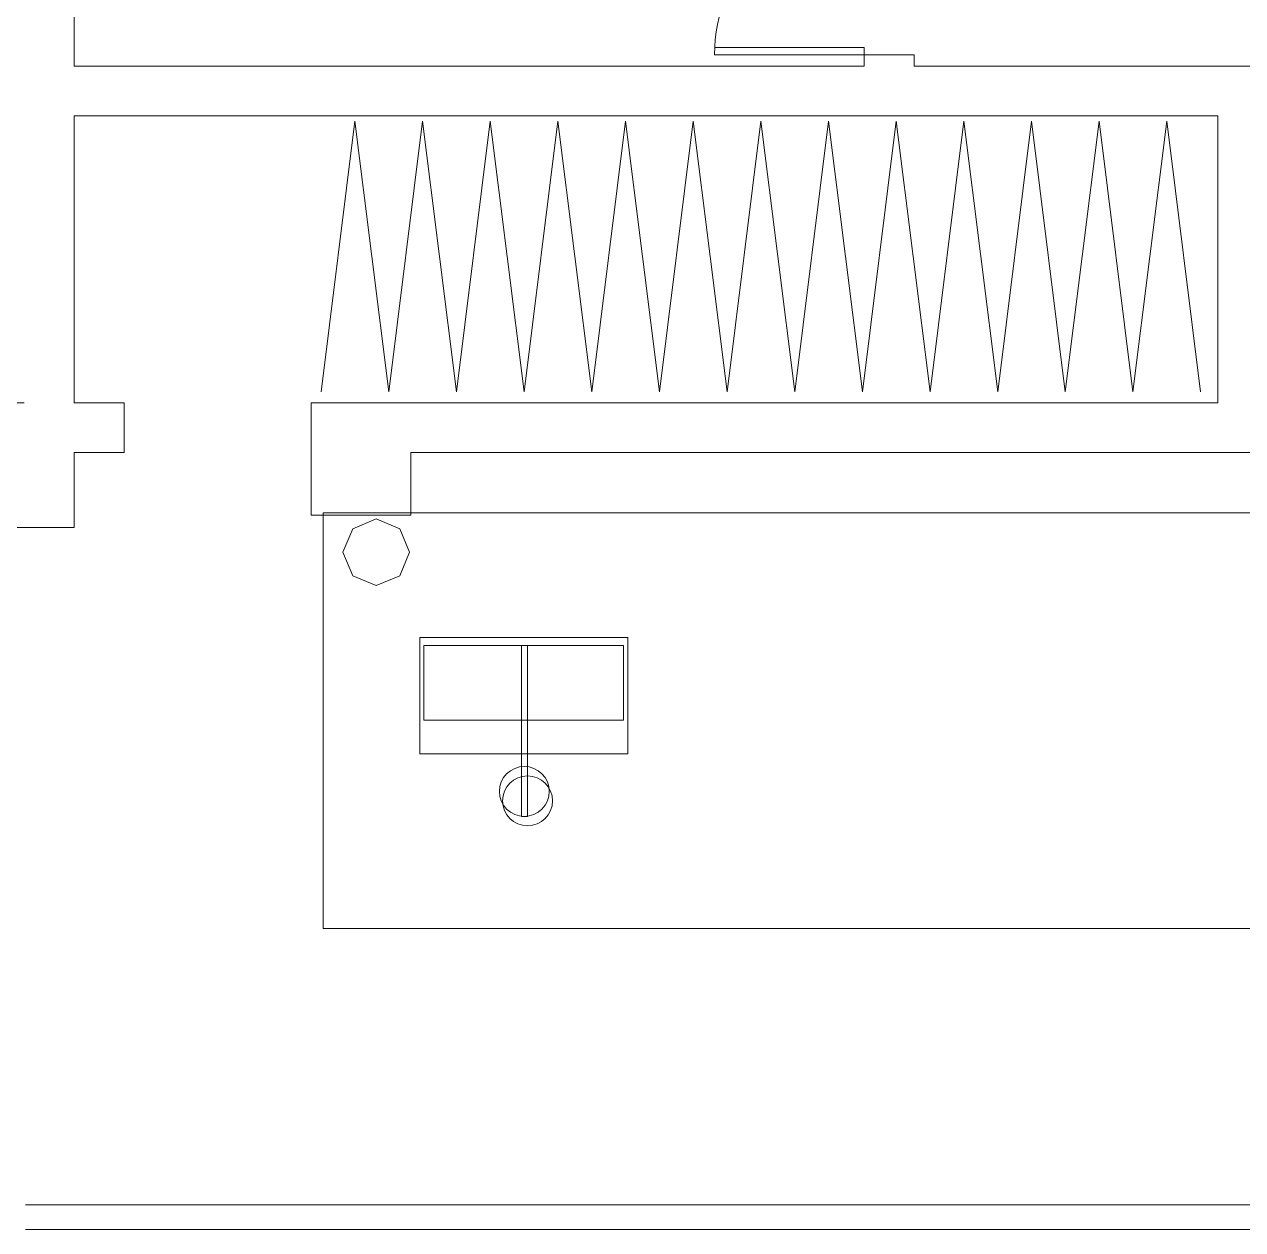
# Model space of a CAD drawing. Header units: inches. Extents: x -10671 to 1761, y -674 to 7170.
# Drawn here: x -2535.2 to -2242.2, y 2354.4 to 2644.3 of the extents above; entities that cross this region are included whole.
import ezdxf

# ---------------------------------------------------------------- set-up
doc = ezdxf.new("R2010")
doc.units = ezdxf.units.IN
doc.header["$LTSCALE"] = 19.2
doc.header["$MEASUREMENT"] = 0
for name, color, linetype, lineweight in [('DWG-0', 7, 'Continuous', 18), ('Venue-Ceiling-Lights', 7, 'Continuous', 5), ('Venue-Ceiling-Lights Circuits', 7, 'Continuous', 5), ('Venue-Walls and Doors', 7, 'Continuous', 5)]:
    doc.layers.add(name, color=color, linetype=linetype, lineweight=lineweight)
for name, color, linetype, lineweight, true_color in [('PDF', 6, 'Continuous', 5, 0xff00ff), ('Venue-Ceiling-Obstructions', 7, 'Continuous', 5, 0xdd0000), ('Venue-Rigging Steel-High', 7, 'Continuous', 5, 0x800000)]:
    doc.layers.add(name, color=color, linetype=linetype, lineweight=lineweight, true_color=true_color)

# ---------------------------------------------------------------- blocks, each defined once
blk = doc.blocks.new('A-xp01$0$AD03A')
at = {"layer": 'DWG-0'}
for p, q in [((0, 1), (0, 0)), ((0.0486, 0), (0.0486, 0.9988)), ((0, 0), (0.0486, 0))]:
    blk.add_line(p, q, dxfattribs=at)
blk.add_arc((0, 0), 1, 0, 90, dxfattribs=at)
blk = doc.blocks.new('Group-1955-1')
at = {"layer": 'PDF'}
for points, invisible_edges in [([(-2421, 2459.8, 10), (-2418.33, 2464.79, 10), (-2415, 2465.8, 10), (-2421, 2459.8, 10)], 15), ([(-2410.01, 2456.47, 10), (-2421, 2459.8, 10), (-2415, 2465.8, 10), (-2410.01, 2456.47, 10)], 15), ([(-2415, 2465.8), (-2418.33, 2464.79), (-2421, 2459.8), (-2415, 2465.8)], 15), ([(-2410.01, 2456.47), (-2415, 2465.8), (-2421, 2459.8), (-2410.01, 2456.47)], 15), ([(-2421, 2459.8, 10), (-2420.54, 2462.1, 10), (-2418.33, 2464.79, 10), (-2421, 2459.8, 10)], 15), ([(-2418.33, 2464.79), (-2420.54, 2462.1), (-2421, 2459.8), (-2418.33, 2464.79)], 15), ([(-2420.54, 2462.1, 10), (-2419.98, 2463.14, 10), (-2418.33, 2464.79, 10), (-2420.54, 2462.1, 10)], 14), ([(-2418.33, 2464.79), (-2419.98, 2463.14), (-2420.54, 2462.1), (-2418.33, 2464.79)], 13), ([(-2419.98, 2463.14, 10), (-2419.24, 2464.05, 10), (-2418.33, 2464.79, 10), (-2419.98, 2463.14, 10)], 12), ([(-2418.33, 2464.79), (-2419.24, 2464.05), (-2419.98, 2463.14), (-2418.33, 2464.79)], 12), ([(-2418.33, 2464.79, 10), (-2416.17, 2465.69, 10), (-2415, 2465.8, 10), (-2418.33, 2464.79, 10)], 13), ([(-2415, 2465.8), (-2416.17, 2465.69), (-2418.33, 2464.79), (-2415, 2465.8)], 14), ([(-2418.33, 2464.79, 10), (-2417.29, 2465.35, 10), (-2416.17, 2465.69, 10), (-2418.33, 2464.79, 10)], 12), ([(-2416.17, 2465.69), (-2417.29, 2465.35), (-2418.33, 2464.79), (-2416.17, 2465.69)], 12), ([(-2415, 2465.8, 10), (-2413.83, 2465.69, 10), (-2412.7, 2465.35, 10), (-2415, 2465.8, 10)], 12), ([(-2415, 2465.8, 10), (-2412.7, 2465.35, 10), (-2410.01, 2463.14, 10), (-2415, 2465.8, 10)], 15), ([(-2415, 2465.8, 10), (-2410.01, 2463.14, 10), (-2410.01, 2456.47, 10), (-2415, 2465.8, 10)], 15), ([(-2412.7, 2465.35), (-2413.83, 2465.69), (-2415, 2465.8), (-2412.7, 2465.35)], 12), ([(-2410.01, 2463.14), (-2412.7, 2465.35), (-2415, 2465.8), (-2410.01, 2463.14)], 15), ([(-2410.01, 2456.47), (-2410.01, 2463.14), (-2415, 2465.8), (-2410.01, 2456.47)], 15), ([(-2412.7, 2465.35, 10), (-2411.66, 2464.79, 10), (-2410.01, 2463.14, 10), (-2412.7, 2465.35, 10)], 14), ([(-2410.01, 2463.14), (-2411.66, 2464.79), (-2412.7, 2465.35), (-2410.01, 2463.14)], 13), ([(-2411.66, 2464.79, 10), (-2410.75, 2464.05, 10), (-2410.01, 2463.14, 10), (-2411.66, 2464.79, 10)], 12), ([(-2410.01, 2463.14), (-2410.75, 2464.05), (-2411.66, 2464.79), (-2410.01, 2463.14)], 12), ([(-2421, 2459.8, 10), (-2420.88, 2460.97, 10), (-2420.54, 2462.1, 10), (-2421, 2459.8, 10)], 12), ([(-2420.54, 2462.1), (-2420.88, 2460.97), (-2421, 2459.8), (-2420.54, 2462.1)], 12), ([(-2410.01, 2463.14, 10), (-2409.45, 2462.1, 10), (-2409, 2459.8, 10), (-2410.01, 2463.14, 10)], 14), ([(-2410.01, 2463.14, 10), (-2409, 2459.8, 10), (-2410.01, 2456.47, 10), (-2410.01, 2463.14, 10)], 15), ([(-2409, 2459.8), (-2409.45, 2462.1), (-2410.01, 2463.14), (-2409, 2459.8)], 13), ([(-2410.01, 2456.47), (-2409, 2459.8), (-2410.01, 2463.14), (-2410.01, 2456.47)], 15), ([(-2409.45, 2462.1, 10), (-2409.11, 2460.97, 10), (-2409, 2459.8, 10), (-2409.45, 2462.1, 10)], 12), ([(-2409, 2459.8), (-2409.11, 2460.97), (-2409.45, 2462.1), (-2409, 2459.8)], 12), ([(-2419.98, 2456.47, 10), (-2420.88, 2458.63, 10), (-2421, 2459.8, 10), (-2419.98, 2456.47, 10)], 13), ([(-2416.17, 2453.92, 10), (-2419.98, 2456.47, 10), (-2421, 2459.8, 10), (-2416.17, 2453.92, 10)], 15), ([(-2410.01, 2456.47, 10), (-2416.17, 2453.92, 10), (-2421, 2459.8, 10), (-2410.01, 2456.47, 10)], 15), ([(-2421, 2459.8), (-2420.88, 2458.63), (-2419.98, 2456.47), (-2421, 2459.8)], 14), ([(-2421, 2459.8), (-2419.98, 2456.47), (-2416.17, 2453.92), (-2421, 2459.8)], 15), ([(-2421, 2459.8), (-2416.17, 2453.92), (-2410.01, 2456.47), (-2421, 2459.8)], 15), ([(-2419.98, 2456.47, 10), (-2420.54, 2457.51, 10), (-2420.88, 2458.63, 10), (-2419.98, 2456.47, 10)], 12), ([(-2420.88, 2458.63), (-2420.54, 2457.51), (-2419.98, 2456.47), (-2420.88, 2458.63)], 12), ([(-2409, 2459.8, 10), (-2409.11, 2458.63, 10), (-2410.01, 2456.47, 10), (-2409, 2459.8, 10)], 14), ([(-2410.01, 2456.47), (-2409.11, 2458.63), (-2409, 2459.8), (-2410.01, 2456.47)], 13), ([(-2409.11, 2458.63, 10), (-2409.45, 2457.51, 10), (-2410.01, 2456.47, 10), (-2409.11, 2458.63, 10)], 12), ([(-2410.01, 2456.47), (-2409.45, 2457.51), (-2409.11, 2458.63), (-2410.01, 2456.47)], 12), ([(-2418.33, 2454.81, 10), (-2419.24, 2455.56, 10), (-2419.98, 2456.47, 10), (-2418.33, 2454.81, 10)], 12), ([(-2416.17, 2453.92, 10), (-2418.33, 2454.81, 10), (-2419.98, 2456.47, 10), (-2416.17, 2453.92, 10)], 15), ([(-2419.98, 2456.47), (-2419.24, 2455.56), (-2418.33, 2454.81), (-2419.98, 2456.47)], 12), ([(-2419.98, 2456.47), (-2418.33, 2454.81), (-2416.17, 2453.92), (-2419.98, 2456.47)], 15), ([(-2410.01, 2456.47, 10), (-2412.7, 2454.26, 10), (-2416.17, 2453.92, 10), (-2410.01, 2456.47, 10)], 15), ([(-2416.17, 2453.92), (-2412.7, 2454.26), (-2410.01, 2456.47), (-2416.17, 2453.92)], 15), ([(-2410.01, 2456.47, 10), (-2411.66, 2454.81, 10), (-2412.7, 2454.26, 10), (-2410.01, 2456.47, 10)], 13), ([(-2412.7, 2454.26), (-2411.66, 2454.81), (-2410.01, 2456.47), (-2412.7, 2454.26)], 14), ([(-2410.01, 2456.47, 10), (-2410.75, 2455.56, 10), (-2411.66, 2454.81, 10), (-2410.01, 2456.47, 10)], 12), ([(-2411.66, 2454.81), (-2410.75, 2455.56), (-2410.01, 2456.47), (-2411.66, 2454.81)], 12), ([(-2416.17, 2453.92, 10), (-2417.29, 2454.26, 10), (-2418.33, 2454.81, 10), (-2416.17, 2453.92, 10)], 12), ([(-2418.33, 2454.81), (-2417.29, 2454.26), (-2416.17, 2453.92), (-2418.33, 2454.81)], 12), ([(-2412.7, 2454.26, 10), (-2415, 2453.8, 10), (-2416.17, 2453.92, 10), (-2412.7, 2454.26, 10)], 13), ([(-2416.17, 2453.92), (-2415, 2453.8), (-2412.7, 2454.26), (-2416.17, 2453.92)], 14), ([(-2412.7, 2454.26, 10), (-2413.83, 2453.92, 10), (-2415, 2453.8, 10), (-2412.7, 2454.26, 10)], 12), ([(-2415, 2453.8), (-2413.83, 2453.92), (-2412.7, 2454.26), (-2415, 2453.8)], 12)]:
    blk.add_3dface(points, dxfattribs=dict(at, invisible_edges=invisible_edges))
for points in [[(-2419.98, 2463.14), (-2419.98, 2463.14, 10), (-2419.24, 2464.05, 10), (-2419.24, 2464.05)], [(-2419.24, 2464.05), (-2419.24, 2464.05, 10), (-2418.33, 2464.79, 10), (-2418.33, 2464.79)], [(-2418.33, 2464.79), (-2418.33, 2464.79, 10), (-2417.29, 2465.35, 10), (-2417.29, 2465.35)], [(-2417.29, 2465.35), (-2417.29, 2465.35, 10), (-2416.17, 2465.69, 10), (-2416.17, 2465.69)], [(-2416.17, 2465.69), (-2416.17, 2465.69, 10), (-2415, 2465.8, 10), (-2415, 2465.8)], [(-2415, 2465.8), (-2415, 2465.8, 10), (-2413.83, 2465.69, 10), (-2413.83, 2465.69)], [(-2413.83, 2465.69), (-2413.83, 2465.69, 10), (-2412.7, 2465.35, 10), (-2412.7, 2465.35)], [(-2412.7, 2465.35), (-2412.7, 2465.35, 10), (-2411.66, 2464.79, 10), (-2411.66, 2464.79)], [(-2411.66, 2464.79), (-2411.66, 2464.79, 10), (-2410.75, 2464.05, 10), (-2410.75, 2464.05)], [(-2410.75, 2464.05), (-2410.75, 2464.05, 10), (-2410.01, 2463.14, 10), (-2410.01, 2463.14)], [(-2421, 2459.8), (-2421, 2459.8, 10), (-2420.88, 2460.97, 10), (-2420.88, 2460.97)], [(-2420.88, 2460.97), (-2420.88, 2460.97, 10), (-2420.54, 2462.1, 10), (-2420.54, 2462.1)], [(-2420.54, 2462.1), (-2420.54, 2462.1, 10), (-2419.98, 2463.14, 10), (-2419.98, 2463.14)], [(-2410.01, 2463.14), (-2410.01, 2463.14, 10), (-2409.45, 2462.1, 10), (-2409.45, 2462.1)], [(-2409.45, 2462.1), (-2409.45, 2462.1, 10), (-2409.11, 2460.97, 10), (-2409.11, 2460.97)], [(-2409.11, 2460.97), (-2409.11, 2460.97, 10), (-2409, 2459.8, 10), (-2409, 2459.8)], [(-2420.88, 2458.63), (-2420.88, 2458.63, 10), (-2421, 2459.8, 10), (-2421, 2459.8)], [(-2420.54, 2457.51), (-2420.54, 2457.51, 10), (-2420.88, 2458.63, 10), (-2420.88, 2458.63)], [(-2409.11, 2458.63), (-2409.11, 2458.63, 10), (-2409.45, 2457.51, 10), (-2409.45, 2457.51)], [(-2409, 2459.8), (-2409, 2459.8, 10), (-2409.11, 2458.63, 10), (-2409.11, 2458.63)], [(-2419.98, 2456.47), (-2419.98, 2456.47, 10), (-2420.54, 2457.51, 10), (-2420.54, 2457.51)], [(-2419.24, 2455.56), (-2419.24, 2455.56, 10), (-2419.98, 2456.47, 10), (-2419.98, 2456.47)], [(-2418.33, 2454.81), (-2418.33, 2454.81, 10), (-2419.24, 2455.56, 10), (-2419.24, 2455.56)], [(-2410.75, 2455.56), (-2410.75, 2455.56, 10), (-2411.66, 2454.81, 10), (-2411.66, 2454.81)], [(-2410.01, 2456.47), (-2410.01, 2456.47, 10), (-2410.75, 2455.56, 10), (-2410.75, 2455.56)], [(-2409.45, 2457.51), (-2409.45, 2457.51, 10), (-2410.01, 2456.47, 10), (-2410.01, 2456.47)], [(-2417.29, 2454.26), (-2417.29, 2454.26, 10), (-2418.33, 2454.81, 10), (-2418.33, 2454.81)], [(-2416.17, 2453.92), (-2416.17, 2453.92, 10), (-2417.29, 2454.26, 10), (-2417.29, 2454.26)], [(-2415, 2453.8), (-2415, 2453.8, 10), (-2416.17, 2453.92, 10), (-2416.17, 2453.92)], [(-2413.83, 2453.92), (-2413.83, 2453.92, 10), (-2415, 2453.8, 10), (-2415, 2453.8)], [(-2412.7, 2454.26), (-2412.7, 2454.26, 10), (-2413.83, 2453.92, 10), (-2413.83, 2453.92)], [(-2411.66, 2454.81), (-2411.66, 2454.81, 10), (-2412.7, 2454.26, 10), (-2412.7, 2454.26)]]:
    blk.add_3dface(points, dxfattribs=at)
blk = doc.blocks.new('Group-1956-1')
at = {"layer": 'PDF'}
for points in [[(-2439.12, 2476.91, 5.91), (-2439.12, 2476.91, 9.91), (-2439.12, 2494.91, 9.91), (-2439.12, 2494.91, 5.91)], [(-2439.12, 2494.91, 5.91), (-2439.12, 2494.91, 9.91), (-2391.12, 2494.91, 9.91), (-2391.12, 2494.91, 5.91)], [(-2439.12, 2476.91, 9.91), (-2391.12, 2476.91, 9.91), (-2391.12, 2494.91, 9.91), (-2439.12, 2494.91, 9.91)], [(-2439.12, 2494.91, 5.91), (-2391.12, 2494.91, 5.91), (-2391.12, 2476.91, 5.91), (-2439.12, 2476.91, 5.91)], [(-2391.12, 2494.91, 5.91), (-2391.12, 2494.91, 9.91), (-2391.12, 2476.91, 9.91), (-2391.12, 2476.91, 5.91)], [(-2391.12, 2476.91, 5.91), (-2391.12, 2476.91, 9.91), (-2439.12, 2476.91, 9.91), (-2439.12, 2476.91, 5.91)]]:
    blk.add_3dface(points, dxfattribs=at)
blk = doc.blocks.new('Group-1957-1')
at = {"layer": 'PDF'}
for points in [[(-2415.69, 2453.8, 9.97), (-2415.69, 2453.8, 10.97), (-2415.69, 2494.91, 10.97), (-2415.69, 2494.91, 9.97)], [(-2415.69, 2494.91, 9.97), (-2415.69, 2494.91, 10.97), (-2414.19, 2494.91, 10.97), (-2414.19, 2494.91, 9.97)], [(-2415.69, 2453.8, 10.97), (-2414.19, 2453.8, 10.97), (-2414.19, 2494.91, 10.97), (-2415.69, 2494.91, 10.97)], [(-2415.69, 2494.91, 9.97), (-2414.19, 2494.91, 9.97), (-2414.19, 2453.8, 9.97), (-2415.69, 2453.8, 9.97)], [(-2414.19, 2494.91, 9.97), (-2414.19, 2494.91, 10.97), (-2414.19, 2453.8, 10.97), (-2414.19, 2453.8, 9.97)], [(-2414.19, 2453.8, 9.97), (-2414.19, 2453.8, 10.97), (-2415.69, 2453.8, 10.97), (-2415.69, 2453.8, 9.97)]]:
    blk.add_3dface(points, dxfattribs=at)
blk = doc.blocks.new('Group-2864-1')
at = {"layer": 'Venue-Ceiling-Lights', "color": 7, "linetype": 'Continuous', "lineweight": 5, "flags": 128}
blk.add_lwpolyline([(-2440.12, 2496.83), (-2390.12, 2496.83), (-2390.12, 2468.83), (-2440.12, 2468.83)], close=True, dxfattribs=at)
at = {"layer": 'Venue-Ceiling-Lights', "color": 7, "linetype": 'Continuous', "lineweight": 5}
blk.add_circle((-2414.2, 2457.54), 6, dxfattribs=at)

msp = doc.modelspace()

# ---------------------------------------------------------------- linework, layer by layer
at = {"layer": 'Venue-Ceiling-Lights Circuits', "color": 7, "linetype": 'Continuous', "lineweight": 5, "flags": 128}
msp.add_lwpolyline([(-2463.36, 2426.8), (-2463.36, 2526.8), (-459.36, 2526.8), (-459.36, 2426.8)], close=True, dxfattribs=at)
at = {"layer": 'Venue-Ceiling-Obstructions'}
for points, invisible_edges in [([(-2456.27, 2523, 360), (-2458.62, 2517.35, 360), (-2456.27, 2511.69, 360), (-2456.27, 2523, 360)], 12), ([(-2456.27, 2523), (-2458.62, 2517.35), (-2456.27, 2511.69), (-2456.27, 2523)], 12), ([(-2450.62, 2525.35, 360), (-2456.27, 2523, 360), (-2456.27, 2511.69, 360), (-2450.62, 2525.35, 360)], 14), ([(-2456.27, 2511.69, 360), (-2442.62, 2517.35, 360), (-2450.62, 2525.35, 360), (-2456.27, 2511.69, 360)], 15), ([(-2450.62, 2525.35), (-2456.27, 2523), (-2456.27, 2511.69), (-2450.62, 2525.35)], 14), ([(-2456.27, 2511.69), (-2442.62, 2517.35), (-2450.62, 2525.35), (-2456.27, 2511.69)], 15), ([(-2442.62, 2517.35, 360), (-2444.96, 2523, 360), (-2450.62, 2525.35, 360), (-2442.62, 2517.35, 360)], 12), ([(-2442.62, 2517.35), (-2444.96, 2523), (-2450.62, 2525.35), (-2442.62, 2517.35)], 12), ([(-2456.27, 2511.69, 360), (-2450.62, 2509.35, 360), (-2442.62, 2517.35, 360), (-2456.27, 2511.69, 360)], 14), ([(-2456.27, 2511.69), (-2450.62, 2509.35), (-2442.62, 2517.35), (-2456.27, 2511.69)], 14), ([(-2450.62, 2509.35, 360), (-2444.96, 2511.69, 360), (-2442.62, 2517.35, 360), (-2450.62, 2509.35, 360)], 12), ([(-2450.62, 2509.35), (-2444.96, 2511.69), (-2442.62, 2517.35), (-2450.62, 2509.35)], 12)]:
    msp.add_3dface(points, dxfattribs=dict(at, invisible_edges=invisible_edges))
for points in [[(-2458.62, 2517.35), (-2458.62, 2517.35, 360), (-2456.27, 2523, 360), (-2456.27, 2523)], [(-2456.27, 2523), (-2456.27, 2523, 360), (-2450.62, 2525.35, 360), (-2450.62, 2525.35)], [(-2450.62, 2525.35), (-2450.62, 2525.35, 360), (-2444.96, 2523, 360), (-2444.96, 2523)], [(-2444.96, 2523), (-2444.96, 2523, 360), (-2442.62, 2517.35, 360), (-2442.62, 2517.35)], [(-2456.27, 2511.69), (-2456.27, 2511.69, 360), (-2458.62, 2517.35, 360), (-2458.62, 2517.35)], [(-2442.62, 2517.35), (-2442.62, 2517.35, 360), (-2444.96, 2511.69, 360), (-2444.96, 2511.69)], [(-2450.62, 2509.35), (-2450.62, 2509.35, 360), (-2456.27, 2511.69, 360), (-2456.27, 2511.69)], [(-2444.96, 2511.69), (-2444.96, 2511.69, 360), (-2450.62, 2509.35, 360), (-2450.62, 2509.35)]]:
    msp.add_3dface(points, dxfattribs=at)
at = {"layer": 'Venue-Rigging Steel-High'}
for p, q in [((-2534.99, 2360.37), (-15.65, 2360.37)), ((-2534.99, 2354.37), (-15.65, 2354.37))]:
    msp.add_line(p, q, dxfattribs=at)
at = {"layer": 'Venue-Walls and Doors'}
for p, q in [((-2523.25, 2634.3), (-2523.25, 2877.3)), ((-2333.26, 2637.05), (-2321.26, 2637.05)), ((-2333.26, 2637.05), (-2333.26, 2634.3)), ((-2321.26, 2637.05), (-2321.26, 2634.3)), ((-2523.26, 2634.3), (-2333.26, 2634.3)), ((-2321.26, 2634.3), (-2236.25, 2634.3)), ((-2523.26, 2622.3), (-2248.25, 2622.3)), ((-2523.25, 2553.3), (-2523.26, 2622.3)), ((-2248.25, 2553.3), (-2248.25, 2622.3)), ((-2463.85, 2555.91), (-2455.72, 2621.05)), ((-2447.58, 2555.91), (-2455.72, 2621.05)), ((-2447.58, 2555.91), (-2439.45, 2621.05)), ((-2431.32, 2555.91), (-2439.45, 2621.05)), ((-2431.32, 2555.91), (-2423.18, 2621.05)), ((-2415.05, 2555.91), (-2423.18, 2621.05)), ((-2415.05, 2555.91), (-2406.91, 2621.05)), ((-2398.78, 2555.91), (-2406.91, 2621.05)), ((-2398.78, 2555.91), (-2390.64, 2621.05)), ((-2382.51, 2555.91), (-2390.64, 2621.05)), ((-2382.51, 2555.91), (-2374.37, 2621.05)), ((-2366.24, 2555.91), (-2374.37, 2621.05)), ((-2366.24, 2555.91), (-2358.1, 2621.05)), ((-2349.97, 2555.91), (-2358.1, 2621.05)), ((-2349.97, 2555.91), (-2341.83, 2621.05)), ((-2333.7, 2555.91), (-2341.83, 2621.05)), ((-2333.7, 2555.91), (-2325.57, 2621.05)), ((-2317.43, 2555.91), (-2325.57, 2621.05)), ((-2317.43, 2555.91), (-2309.3, 2621.05)), ((-2301.16, 2555.91), (-2309.3, 2621.05)), ((-2301.16, 2555.91), (-2293.03, 2621.05)), ((-2284.89, 2555.91), (-2293.03, 2621.05)), ((-2284.89, 2555.91), (-2276.76, 2621.05)), ((-2268.62, 2555.91), (-2276.76, 2621.05)), ((-2268.62, 2555.91), (-2260.49, 2621.05)), ((-2252.35, 2555.91), (-2260.49, 2621.05)), ((-2523.26, 2553.3), (-2523.26, 2598.31)), ((-2523.26, 2553.3), (-2511.25, 2553.3)), ((-2523.25, 2553.3), (-2511.25, 2553.3)), ((-2523.25, 2553.3), (-2511.25, 2553.3)), ((-2511.25, 2541.3), (-2511.25, 2553.3)), ((-2511.25, 2541.3), (-2511.25, 2553.3)), ((-2511.25, 2541.3), (-2511.25, 2553.3)), ((-2466.26, 2553.3), (-2248.25, 2553.3)), ((-2466.26, 2550.3), (-2466.26, 2553.3)), ((-2523.25, 2541.3), (-2511.25, 2541.3)), ((-2523.25, 2541.3), (-2511.25, 2541.3)), ((-2523.25, 2541.3), (-2511.25, 2541.3)), ((-2442.26, 2541.3), (-2196.25, 2541.3))]:
    msp.add_line(p, q, dxfattribs=at)
at = {"layer": 'Venue-Walls and Doors', "flags": 128}
for points in [[(-2535.26, 2553.31), (-2553.26, 2553.3), (-2553.26, 2523.3), (-2523.26, 2523.3), (-2523.26, 2541.3)], [(-2442.26, 2541.3), (-2442.26, 2526.3), (-2466.26, 2526.3), (-2466.26, 2553.3)]]:
    msp.add_lwpolyline(points, dxfattribs=at)

# ---------------------------------------------------------------- block references
at = {"layer": 'PDF'}
for name in ['Group-1956-1', 'Group-1957-1', 'Group-1955-1']:
    msp.add_blockref(name, (0, 0), dxfattribs=at)
at = {"layer": 'Venue-Ceiling-Lights', "color": 7}
msp.add_blockref('Group-2864-1', (0, 0), dxfattribs=at)
at = {"layer": 'Venue-Walls and Doors', "xscale": 36, "yscale": 36, "zscale": 36, "rotation": 90}
msp.add_blockref('A-xp01$0$AD03A', (-2333.26, 2637.05), dxfattribs=at)

doc.saveas('drawing.dxf')
